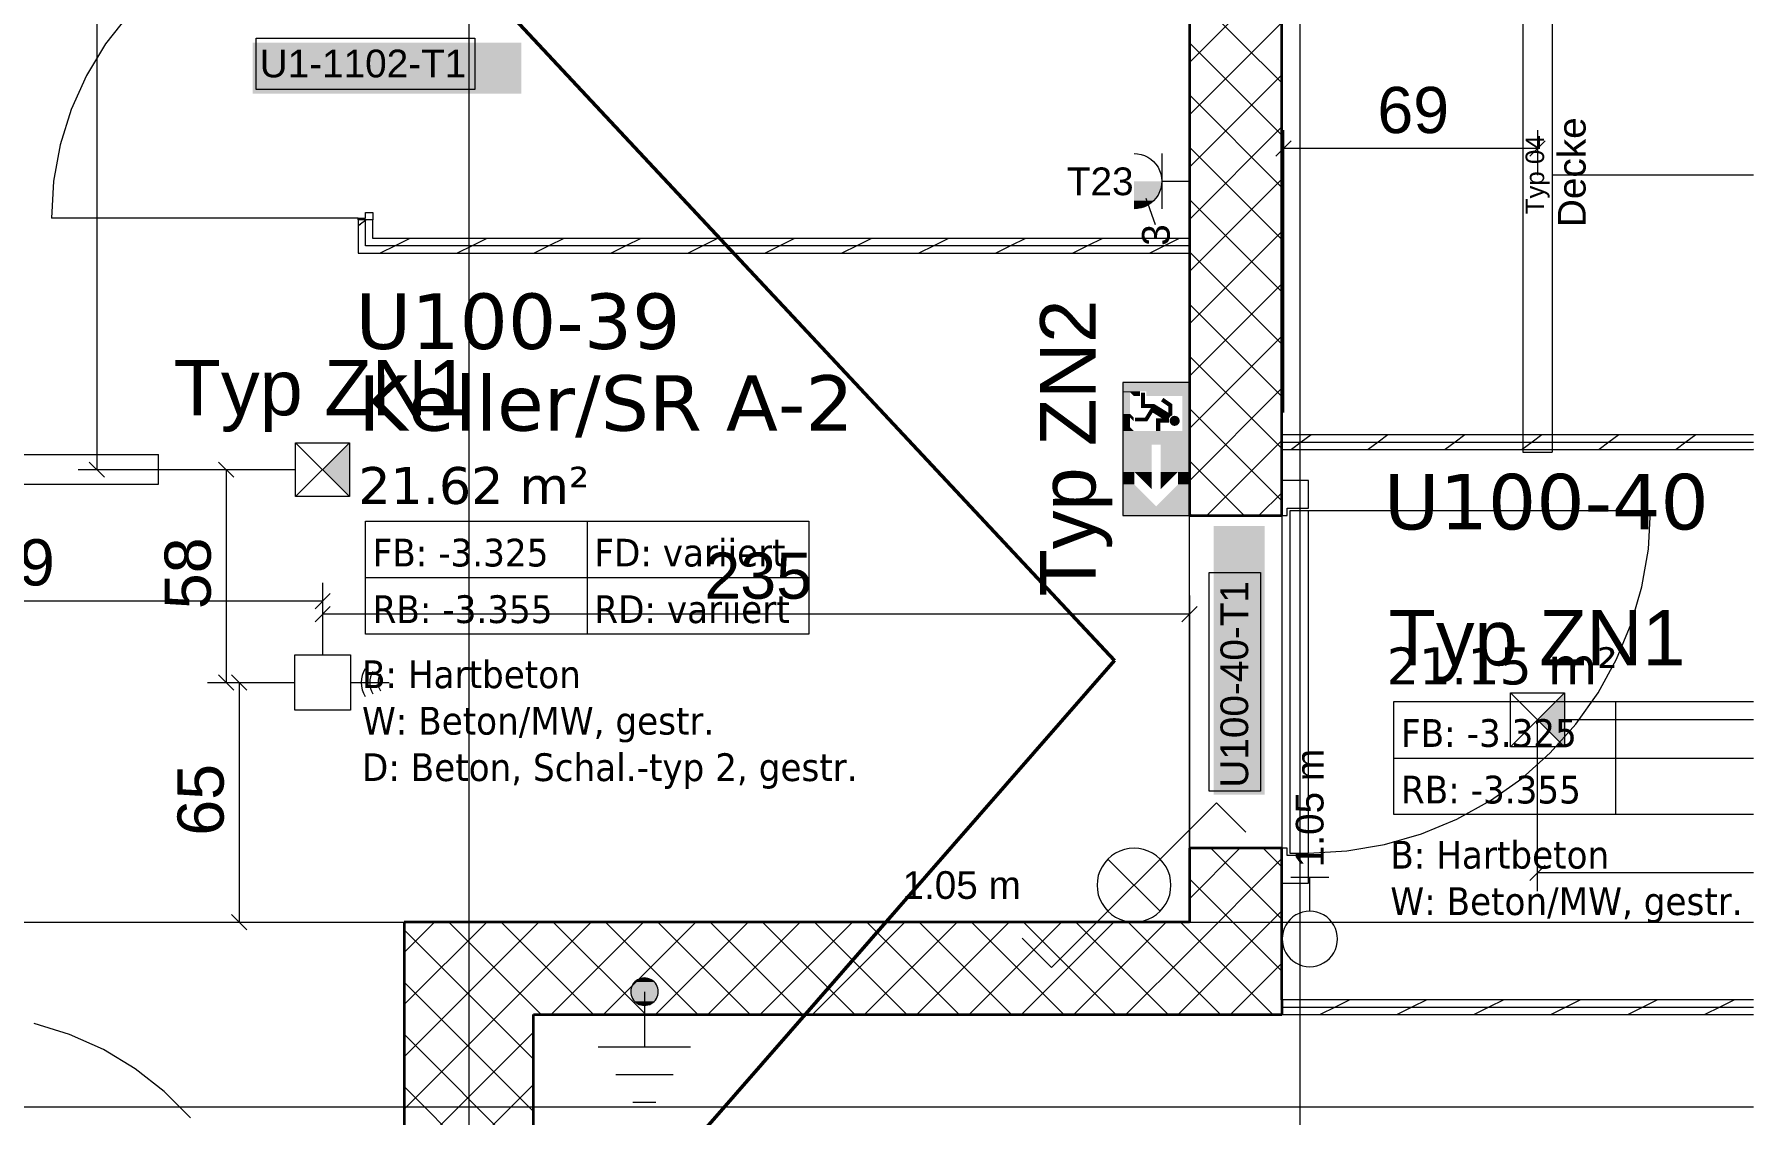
# Model space of a CAD drawing. Extents: x -1067 to 613, y -179 to 712.
# Drawn here: x 105.8 to 198.8, y 307.1 to 365.5 of the extents above; entities that cross this region are included whole.
import ezdxf
from ezdxf.lldxf.tags import DXFTag

# ---------------------------------------------------------------- set-up
doc = ezdxf.new("R2010")
doc.units = 0
doc.layers.get('0').update_dxf_attribs({"lineweight": 13})
for name, color, linetype, lineweight in [('A-AREA-____-IDEN', 7, 'Continuous', 5), ('A-DOOR-____-IDEN', 7, 'Continuous', 5), ('A-DOOR-____-OTLN', 7, 'Continuous', 9), ('A-DOOR-FRAM-MCUT', 7, 'Continuous', 9), ('A-DOOR-OPNG-OTLN', 7, 'Continuous', 9), ('A-FLOR-____-OVHD', 7, 'Strichpunkt - Fein', 9), ('A-WALL-____-MCUT', 7, 'Continuous', 35), ('A-WALL-____-PATT', 7, 'Continuous', 35), ('A-WALL-FNSH-MCUT', 7, 'Continuous', 35), ('S-GRID-____-OTLN', 7, 'Continuous', 5)]:
    doc.layers.add(name, color=color, linetype=linetype, lineweight=lineweight)
for name, color, linetype, lineweight, true_color in [('EL01_VVV_Mass', 7, 'Continuous', 13, 0xb2b200), ('EL01_WAN_Feuwehrfunktantenne', 7, 'Continuous', 13, 0x993300), ('EL01_WAN_Kraft', 1, 'Continuous', 13, 0xff0000), ('EL01_WAN_Leuchten', 7, 'Continuous', 13, 0x0080ff), ('EL01_WAN_Leuchtentyp', 7, 'Continuous', 13, 0x0099ff), ('EL01_WAN_Licht', 7, 'Continuous', 13, 0x0080ff), ('EL01_WAN_Notbeleuchtungen', 7, 'Continuous', 13, 0x009900), ('EL01_WAN_Notbeleuchtungentyp', 7, 'Continuous', 13, 0x009900), ('EL01_WAN_Potentialausgleich', 1, 'Continuous', 13, 0xff0000), ('X_Geometrie', 3, 'Continuous', 50, 0x00ff00)]:
    doc.layers.add(name, color=color, linetype=linetype, lineweight=lineweight, true_color=true_color)
doc.styles.get("Standard").update_dxf_attribs({"font": 'arial.ttf'})
tags = doc.linetypes.add('_Rasterlinie_', pattern=[0.375, 0.2, -0.05, 0.075, -0.05]).pattern_tags.tags
tags[10:11] = [DXFTag(74, 4), DXFTag(75, 0), DXFTag(340, '0'), DXFTag(46, 1.0), DXFTag(50, 0.0), DXFTag(44, 0.0), DXFTag(45, 0.0)]
tags[8:9] = [DXFTag(74, 4), DXFTag(75, 0), DXFTag(340, '0'), DXFTag(46, 1.0), DXFTag(50, 0.0), DXFTag(44, 0.0), DXFTag(45, 0.0)]
tags[6:7] = [DXFTag(74, 4), DXFTag(75, 0), DXFTag(340, '0'), DXFTag(46, 1.0), DXFTag(50, 0.0), DXFTag(44, 0.0), DXFTag(45, 0.0)]
tags[4:5] = [DXFTag(74, 4), DXFTag(75, 0), DXFTag(340, '0'), DXFTag(46, 1.0), DXFTag(50, 0.0), DXFTag(44, 0.0), DXFTag(45, 0.0)]
tags = doc.linetypes.add('Strich Punkt fein', pattern=[0.2, 0.1, -0.05, 0, -0.05]).pattern_tags.tags
tags[10:11] = [DXFTag(74, 4), DXFTag(75, 0), DXFTag(340, '0'), DXFTag(46, 1.0), DXFTag(50, 0.0), DXFTag(44, 0.0), DXFTag(45, 0.0)]
tags[8:9] = [DXFTag(74, 4), DXFTag(75, 0), DXFTag(340, '0'), DXFTag(46, 1.0), DXFTag(50, 0.0), DXFTag(44, 0.0), DXFTag(45, 0.0)]
tags[6:7] = [DXFTag(74, 4), DXFTag(75, 0), DXFTag(340, '0'), DXFTag(46, 1.0), DXFTag(50, 0.0), DXFTag(44, 0.0), DXFTag(45, 0.0)]
tags[4:5] = [DXFTag(74, 4), DXFTag(75, 0), DXFTag(340, '0'), DXFTag(46, 1.0), DXFTag(50, 0.0), DXFTag(44, 0.0), DXFTag(45, 0.0)]
tags = doc.linetypes.add('Strichpunkt - Fein', pattern=[0.2, 0.1, -0.05, 0, -0.05]).pattern_tags.tags
tags[10:11] = [DXFTag(74, 4), DXFTag(75, 0), DXFTag(340, '0'), DXFTag(46, 1.0), DXFTag(50, 0.0), DXFTag(44, 0.0), DXFTag(45, 0.0)]
tags[8:9] = [DXFTag(74, 4), DXFTag(75, 0), DXFTag(340, '0'), DXFTag(46, 1.0), DXFTag(50, 0.0), DXFTag(44, 0.0), DXFTag(45, 0.0)]
tags[6:7] = [DXFTag(74, 4), DXFTag(75, 0), DXFTag(340, '0'), DXFTag(46, 1.0), DXFTag(50, 0.0), DXFTag(44, 0.0), DXFTag(45, 0.0)]
tags[4:5] = [DXFTag(74, 4), DXFTag(75, 0), DXFTag(340, '0'), DXFTag(46, 1.0), DXFTag(50, 0.0), DXFTag(44, 0.0), DXFTag(45, 0.0)]

# ---------------------------------------------------------------- blocks, each defined once
blk = doc.blocks.new('Referenz-A0UNPC4Q6I', base_point=(-1062.181, -175.856))
at = {"layer": 'A-AREA-____-IDEN', "color": 0, "linetype": 'Continuous', "ltscale": 0.13}
for p, q in [((123.703, 339.184), (147.703, 339.184)), ((123.703, 333.061), (123.703, 339.184)), ((135.703, 339.184), (135.703, 333.061)), ((147.703, 339.184), (147.703, 333.061)), ((123.703, 336.122), (147.703, 336.122)), ((147.703, 333.061), (123.703, 333.061)), ((179.366, 329.419), (198.844, 329.419)), ((179.366, 323.296), (179.366, 329.419)), ((191.366, 329.419), (191.366, 323.296)), ((179.366, 326.357), (198.844, 326.357)), ((198.844, 323.296), (179.366, 323.296))]:
    blk.add_line(p, q, dxfattribs=at)
at = {"layer": 'A-DOOR-____-IDEN', "color": 0, "linetype": 'Continuous', "ltscale": 0.13}
for p, q in [((117.782, 365.312), (129.622, 365.312)), ((117.782, 362.532), (117.782, 365.312)), ((129.622, 365.312), (129.622, 362.532)), ((129.622, 362.532), (117.782, 362.532)), ((169.367, 324.555), (169.367, 336.395)), ((169.367, 336.395), (172.147, 336.395)), ((172.147, 336.395), (172.147, 324.555)), ((172.147, 324.555), (169.367, 324.555))]:
    blk.add_line(p, q, dxfattribs=at)
at = {"layer": 'A-DOOR-____-IDEN', "color": 7, "linetype": 'Continuous', "ltscale": 0.13, "true_color": 0xffffff}
for points in [[(117.607, 362.31), (132.146, 362.31), (117.607, 365.069)], [(132.146, 362.31), (117.607, 365.069), (132.146, 365.069)], [(169.61, 324.38), (172.369, 324.38), (169.61, 338.919)], [(172.369, 324.38), (169.61, 338.919), (172.369, 338.919)]]:
    blk.add_solid(points, dxfattribs=at)
at = {"layer": 'A-DOOR-____-OTLN', "color": 0, "linetype": 'Continuous', "ltscale": 0.13}
for p, q in [((173.743, 339.736), (173.743, 321.216)), ((174.743, 339.736), (173.743, 339.736)), ((174.743, 321.216), (174.743, 339.736)), ((173.743, 321.216), (174.743, 321.216))]:
    blk.add_line(p, q, dxfattribs=at)
at = {"layer": 'A-DOOR-____-OTLN', "color": 0, "linetype": 'Strich Punkt fein', "ltscale": 0.13}
for p, q in [((168.303, 321.476), (168.303, 339.476)), ((173.303, 339.476), (173.303, 321.476))]:
    blk.add_line(p, q, dxfattribs=at)
at = {"layer": 'A-DOOR-FRAM-MCUT', "color": 0, "linetype": 'Continuous', "ltscale": 0.13}
for p, q in [((123.303, 355.576), (123.703, 355.576)), ((123.303, 355.476), (123.303, 355.576)), ((123.703, 355.876), (124.103, 355.876)), ((123.703, 355.576), (123.703, 355.876)), ((124.103, 355.876), (124.103, 355.476)), ((124.103, 355.476), (123.303, 355.476)), ((174.743, 341.376), (173.303, 341.376)), ((173.303, 341.376), (173.303, 339.476)), ((174.743, 339.876), (174.743, 341.376)), ((173.603, 339.476), (173.603, 339.876)), ((173.603, 339.876), (174.743, 339.876)), ((173.303, 339.476), (173.603, 339.476)), ((173.603, 321.476), (173.303, 321.476)), ((173.303, 321.476), (173.303, 319.576)), ((173.603, 321.076), (173.603, 321.476)), ((174.743, 321.076), (173.603, 321.076)), ((174.743, 319.576), (174.743, 321.076)), ((173.303, 319.576), (174.743, 319.576))]:
    blk.add_line(p, q, dxfattribs=at)
at = {"layer": 'A-DOOR-OPNG-OTLN', "color": 0, "linetype": 'Continuous', "ltscale": 0.13}
for p, q in [((110.878, 366.584), (109.641, 365.006)), ((109.641, 365.006), (108.604, 363.29)), ((108.604, 363.29), (107.782, 361.462)), ((107.782, 361.462), (107.185, 359.548)), ((107.185, 359.548), (106.824, 357.577)), ((106.824, 357.577), (106.703, 355.576)), ((123.303, 355.576), (106.703, 355.576)), ((193.263, 339.736), (174.743, 339.736)), ((193.147, 337.662), (193.263, 339.736)), ((192.799, 335.615), (193.147, 337.662)), ((192.224, 333.619), (192.799, 335.615)), ((191.429, 331.7), (192.224, 333.619)), ((190.424, 329.883), (191.429, 331.7)), ((189.223, 328.189), (190.424, 329.883)), ((187.839, 326.64), (189.223, 328.189)), ((186.29, 325.256), (187.839, 326.64)), ((184.596, 324.054), (186.29, 325.256)), ((182.779, 323.05), (184.596, 324.054)), ((180.86, 322.255), (182.779, 323.05)), ((178.864, 321.68), (180.86, 322.255)), ((174.743, 321.216), (176.817, 321.332)), ((176.817, 321.332), (178.864, 321.68)), ((107.689, 311.397), (105.776, 311.993)), ((109.517, 310.574), (107.689, 311.397)), ((111.233, 309.537), (109.517, 310.574)), ((112.811, 308.301), (111.233, 309.537)), ((114.228, 306.884), (112.811, 308.301))]:
    blk.add_line(p, q, dxfattribs=at)
at = {"layer": 'A-FLOR-____-OVHD', "color": 0, "linetype": 'Strichpunkt - Fein', "ltscale": 0.13}
for p, q in [((-49.397, 307.476), (198.844, 307.476)), ((59.203, 307.476), (125.803, 307.476))]:
    blk.add_line(p, q, dxfattribs=at)
at = {"layer": 'A-WALL-____-MCUT', "color": 0, "linetype": 'Continuous', "ltscale": 0.35}
for p, q in [((168.303, 444.376), (168.303, 354.076)), ((173.303, 339.476), (173.303, 444.376)), ((168.303, 354.076), (168.303, 339.476)), ((168.303, 339.476), (173.303, 339.476)), ((173.303, 321.476), (168.303, 321.476)), ((168.303, 321.476), (168.303, 317.476)), ((173.303, 313.276), (173.303, 321.476)), ((125.803, 317.476), (125.803, 213.776)), ((168.303, 317.476), (125.803, 317.476)), ((173.303, 313.276), (173.303, 312.476)), ((132.803, 263.126), (132.803, 312.476)), ((132.803, 312.476), (173.303, 312.476))]:
    blk.add_line(p, q, dxfattribs=at)
at = {"layer": 'A-WALL-____-MCUT', "color": 0, "linetype": 'Continuous', "lineweight": 9, "ltscale": 0.13}
for p, q in [((123.703, 354.076), (123.703, 355.476)), ((168.303, 354.076), (123.703, 354.076)), ((173.303, 343.454), (198.844, 343.454)), ((173.303, 312.876), (198.844, 312.876))]:
    blk.add_line(p, q, dxfattribs=at)
at = {"layer": 'A-WALL-____-PATT', "color": 0, "linetype": 'Continuous', "lineweight": 9, "ltscale": 0.13}
for p, q in [((168.303, 363.995), (173.303, 368.995)), ((173.303, 362.899), (168.303, 367.899)), ((168.303, 361.166), (173.303, 366.166)), ((173.303, 360.07), (168.303, 365.07)), ((168.303, 358.338), (173.303, 363.338)), ((173.303, 357.242), (168.303, 362.242)), ((168.303, 355.509), (173.303, 360.509)), ((173.303, 354.413), (168.303, 359.413)), ((168.303, 352.681), (173.303, 357.681)), ((173.303, 351.585), (168.303, 356.585)), ((123.441, 355.224), (123.303, 355.155)), ((123.703, 355.446), (123.315, 355.155)), ((123.743, 355.476), (123.703, 355.446)), ((168.303, 349.853), (173.303, 354.853)), ((125.309, 354.076), (124.509, 353.676)), ((126.109, 354.476), (125.309, 354.076)), ((129.474, 354.076), (128.674, 353.676)), ((130.274, 354.476), (129.474, 354.076)), ((133.639, 354.076), (132.839, 353.676)), ((134.439, 354.476), (133.639, 354.076)), ((137.804, 354.076), (137.004, 353.676)), ((138.604, 354.476), (137.804, 354.076)), ((141.969, 354.076), (141.169, 353.676)), ((142.769, 354.476), (141.969, 354.076)), ((146.134, 354.076), (145.334, 353.676)), ((146.934, 354.476), (146.134, 354.076)), ((150.298, 354.076), (149.498, 353.676)), ((151.098, 354.476), (150.298, 354.076)), ((154.463, 354.076), (153.663, 353.676)), ((155.263, 354.476), (154.463, 354.076)), ((158.628, 354.076), (157.828, 353.676)), ((159.428, 354.476), (158.628, 354.076)), ((162.793, 354.076), (161.993, 353.676)), ((163.593, 354.476), (162.793, 354.076)), ((166.958, 354.076), (166.158, 353.676)), ((167.758, 354.476), (166.958, 354.076)), ((173.303, 348.757), (168.303, 353.757)), ((168.303, 347.024), (173.303, 352.024)), ((173.303, 345.928), (168.303, 350.928)), ((168.303, 344.196), (173.303, 349.196)), ((173.303, 343.1), (168.303, 348.1)), ((168.303, 341.367), (173.303, 346.367)), ((173.303, 340.271), (168.303, 345.271)), ((169.24, 339.476), (173.303, 343.539)), ((174.354, 343.454), (173.821, 343.054)), ((174.887, 343.854), (174.354, 343.454)), ((178.519, 343.454), (177.986, 343.054)), ((179.052, 343.854), (178.519, 343.454)), ((182.684, 343.454), (182.151, 343.054)), ((183.217, 343.854), (182.684, 343.454)), ((186.849, 343.454), (186.316, 343.054)), ((187.382, 343.854), (186.849, 343.454)), ((191.014, 343.454), (190.481, 343.054)), ((191.547, 343.854), (191.014, 343.454)), ((195.179, 343.454), (194.646, 343.054)), ((195.712, 343.854), (195.179, 343.454)), ((198.844, 343.079), (198.811, 343.054)), ((171.27, 339.476), (168.303, 342.443)), ((172.068, 339.476), (173.303, 340.71)), ((168.442, 339.476), (168.303, 339.614)), ((168.303, 318.74), (171.039, 321.476)), ((173.303, 317.644), (169.471, 321.476)), ((173.303, 320.472), (172.3, 321.476)), ((168.303, 315.911), (173.303, 320.911)), ((173.303, 314.816), (168.303, 319.816)), ((125.803, 315.838), (127.441, 317.476)), ((125.803, 313.009), (130.269, 317.476)), ((132.803, 312.889), (128.216, 317.476)), ((132.803, 315.718), (131.045, 317.476)), ((132.803, 317.181), (133.098, 317.476)), ((132.803, 314.353), (135.926, 317.476)), ((133.755, 312.476), (138.755, 317.476)), ((138.873, 312.476), (133.873, 317.476)), ((136.583, 312.476), (141.583, 317.476)), ((141.702, 312.476), (136.702, 317.476)), ((139.412, 312.476), (144.412, 317.476)), ((144.53, 312.476), (139.53, 317.476)), ((142.24, 312.476), (147.24, 317.476)), ((147.358, 312.476), (142.358, 317.476)), ((145.068, 312.476), (150.068, 317.476)), ((150.187, 312.476), (145.187, 317.476)), ((147.897, 312.476), (152.897, 317.476)), ((153.015, 312.476), (148.015, 317.476)), ((150.725, 312.476), (155.725, 317.476)), ((155.844, 312.476), (150.844, 317.476)), ((153.554, 312.476), (158.554, 317.476)), ((158.672, 312.476), (153.672, 317.476)), ((156.382, 312.476), (161.382, 317.476)), ((161.501, 312.476), (156.501, 317.476)), ((159.211, 312.476), (164.211, 317.476)), ((164.329, 312.476), (159.329, 317.476)), ((162.039, 312.476), (167.039, 317.476)), ((167.157, 312.476), (162.157, 317.476)), ((168.303, 314.159), (164.986, 317.476)), ((168.303, 316.987), (167.814, 317.476)), ((168.303, 313.083), (173.303, 318.083)), ((125.803, 310.181), (132.803, 317.181)), ((132.803, 310.061), (125.803, 317.061)), ((172.814, 312.476), (168.303, 316.987)), ((136.045, 312.476), (132.803, 315.718)), ((164.867, 312.476), (168.303, 315.911)), ((170.524, 312.476), (173.303, 315.255)), ((125.803, 307.353), (132.803, 314.353)), ((132.803, 307.232), (125.803, 314.232)), ((169.986, 312.476), (168.303, 314.159)), ((133.216, 312.476), (132.803, 312.889)), ((167.696, 312.476), (168.303, 313.083)), ((176.186, 312.876), (175.386, 312.476)), ((176.986, 313.276), (176.186, 312.876)), ((180.351, 312.876), (179.551, 312.476)), ((181.151, 313.276), (180.351, 312.876)), ((184.516, 312.876), (183.716, 312.476)), ((185.316, 313.276), (184.516, 312.876)), ((188.681, 312.876), (187.881, 312.476)), ((189.481, 313.276), (188.681, 312.876)), ((192.846, 312.876), (192.046, 312.476)), ((193.646, 313.276), (192.846, 312.876)), ((197.01, 312.876), (196.21, 312.476)), ((197.81, 313.276), (197.01, 312.876)), ((125.803, 304.524), (132.803, 311.524)), ((132.803, 304.404), (125.803, 311.404)), ((125.803, 301.696), (132.803, 308.696)), ((132.803, 301.575), (125.803, 308.575))]:
    blk.add_line(p, q, dxfattribs=at)
at = {"layer": 'A-WALL-FNSH-MCUT', "color": 0, "linetype": 'Continuous', "lineweight": 9, "ltscale": 0.13}
for p, q in [((123.303, 355.476), (123.303, 353.676)), ((124.103, 355.476), (123.303, 355.476)), ((124.103, 354.476), (124.103, 355.476)), ((123.303, 353.676), (168.303, 353.676)), ((168.303, 354.476), (124.103, 354.476)), ((198.844, 343.854), (173.303, 343.854)), ((173.303, 343.054), (198.844, 343.054)), ((198.844, 313.276), (173.303, 313.276)), ((173.303, 312.476), (198.844, 312.476))]:
    blk.add_line(p, q, dxfattribs=at)
at = {"layer": 'S-GRID-____-OTLN', "color": 0, "linetype": '_Rasterlinie_', "ltscale": 0.13}
for p, q in [((129.303, 560.559), (129.303, 159.768)), ((174.303, -171.085), (174.303, 546.376)), ((-101.097, 317.476), (198.844, 317.476))]:
    blk.add_line(p, q, dxfattribs=at)
at = {"layer": 'X_Geometrie', "color": 0, "linetype": 'Continuous', "ltscale": 0.5}
for p, q in [((63.048, 439.938), (164.243, 331.634)), ((164.243, 331.634), (62.63, 215.384))]:
    blk.add_line(p, q, dxfattribs=at)
at = {"layer": 'A-AREA-____-IDEN', "color": 0, "linetype": 'Continuous', "ltscale": 0.13, "attachment_point": 1}
for s, insert, char_height in [('{\\fVerdana;U100-39}', (123.167, 351.499), 3), ('{\\fVerdana;Keller/SR A-2}', (123.309, 347.076), 3), ('{\\fVerdana;21.62 m²}', (123.319, 342.106), 2), ('{\\fVerdana;U100-40}', (178.83, 341.734), 3), ('{\\W0.9;\\fVerdana;FB: -3.325}', (124.094, 338.224), 1.5), ('{\\W0.9;\\fVerdana;FD: variiert}', (136.094, 338.224), 1.5), ('{\\W0.9;\\fVerdana;RB: -3.355}', (124.094, 335.163), 1.5), ('{\\W0.9;\\fVerdana;RD: variiert}', (136.094, 335.163), 1.5), ('{\\fVerdana;21.15 m²}', (178.982, 332.341), 2), ('{\\W0.9;\\fVerdana;B: Hartbeton}', (123.517, 331.639), 1.5), ('{\\W0.9;\\fVerdana;W: Beton/MW, gestr.}', (123.517, 329.125), 1.5), ('{\\W0.9;\\fVerdana;FB: -3.325}', (179.757, 328.46), 1.5), ('{\\W0.9;\\fVerdana;D: Beton, Schal.-typ 2, gestr.}', (123.517, 326.612), 1.5), ('{\\W0.9;\\fVerdana;RB: -3.355}', (179.757, 325.398), 1.5), ('{\\W0.9;\\fVerdana;B: Hartbeton}', (179.18, 321.874), 1.5), ('{\\W0.9;\\fVerdana;W: Beton/MW, gestr.}', (179.18, 319.36), 1.5)]:
    blk.add_mtext(s, dxfattribs=dict(at, insert=insert, char_height=char_height))
at = {"layer": 'A-DOOR-____-IDEN', "color": 0, "linetype": 'Continuous', "ltscale": 0.13, "insert": (117.982, 364.694), "char_height": 1.5, "attachment_point": 1}
blk.add_mtext('{\\fArial;U1-1102-T1}', dxfattribs=at)
at = {"layer": 'A-DOOR-____-IDEN', "color": 0, "linetype": 'Continuous', "ltscale": 0.13, "insert": (169.985, 324.755), "char_height": 1.5, "attachment_point": 1, "rotation": 90}
blk.add_mtext('{\\fArial;U100-40-T1}', dxfattribs=at)
blk = doc.blocks.new('Maß-A0UNPCB46I', base_point=(113.53, 317.062))
at = {"color": 0, "lineweight": -2}
for p, q in [((115.863, 330.439), (119.887, 330.439)), ((117.277, 330.026), (116.45, 330.853)), ((116.863, 330.439), (116.863, 317.476)), ((115.863, 317.476), (125.805, 317.476)), ((117.277, 317.062), (116.45, 317.889))]:
    blk.add_line(p, q, dxfattribs=at)
at = {"color": 0, "lineweight": -2, "insert": (113.53, 322.152), "char_height": 2.5, "attachment_point": 1, "rotation": 90}
blk.add_mtext('{\\fArial;65}', dxfattribs=at)
blk = doc.blocks.new('Maß-A0UNPCCM6I', base_point=(120.974, 321.476))
at = {"color": 0, "lineweight": -2}
for p, q in [((121.387, 335.145), (121.387, 331.939)), ((168.303, 335.145), (168.303, 321.476)), ((120.974, 333.731), (121.801, 334.558)), ((168.303, 334.145), (121.387, 334.145)), ((167.889, 333.731), (168.717, 334.558))]:
    blk.add_line(p, q, dxfattribs=at)
at = {"color": 0, "lineweight": -2, "insert": (142.051, 337.478), "char_height": 2.5, "attachment_point": 1}
blk.add_mtext('{\\fArial;235}', dxfattribs=at)
blk = doc.blocks.new('Schalter_ Schema 3_ UP_ KL-A0UNPCEO6I', base_point=(159.253, 315.019))
at = {"color": 0, "lineweight": -2}
for p, q in [((166.719, 320.89), (169.762, 323.933)), ((169.762, 323.933), (171.357, 322.338)), ((164.087, 321.062), (163.891, 320.89)), ((164.305, 321.208), (164.087, 321.062)), ((164.54, 321.324), (164.305, 321.208)), ((164.787, 321.408), (164.54, 321.324)), ((165.044, 321.459), (164.787, 321.408)), ((165.305, 321.476), (165.044, 321.459)), ((165.566, 321.459), (165.305, 321.476)), ((165.823, 321.408), (165.566, 321.459)), ((166.07, 321.324), (165.823, 321.408)), ((166.305, 321.208), (166.07, 321.324)), ((166.523, 321.062), (166.305, 321.208)), ((166.719, 320.89), (166.523, 321.062)), ((163.457, 320.241), (163.373, 319.993)), ((163.573, 320.476), (163.457, 320.241)), ((163.718, 320.693), (163.573, 320.476)), ((163.891, 320.89), (163.718, 320.693)), ((163.891, 318.062), (166.719, 320.89)), ((163.891, 320.89), (166.719, 318.062)), ((166.892, 320.693), (166.719, 320.89)), ((167.037, 320.476), (166.892, 320.693)), ((167.153, 320.241), (167.037, 320.476)), ((167.237, 319.993), (167.153, 320.241)), ((163.322, 319.737), (163.305, 319.476)), ((163.305, 319.476), (163.322, 319.215)), ((163.373, 319.993), (163.322, 319.737)), ((163.322, 319.215), (163.373, 318.958)), ((167.288, 319.737), (167.237, 319.993)), ((167.237, 318.958), (167.288, 319.215)), ((167.305, 319.476), (167.288, 319.737)), ((167.288, 319.215), (167.305, 319.476)), ((163.373, 318.958), (163.457, 318.71)), ((163.457, 318.71), (163.573, 318.476)), ((163.573, 318.476), (163.718, 318.258)), ((166.892, 318.258), (167.037, 318.476)), ((167.037, 318.476), (167.153, 318.71)), ((167.153, 318.71), (167.237, 318.958)), ((163.891, 318.062), (160.848, 315.019)), ((163.718, 318.258), (163.891, 318.062)), ((163.891, 318.062), (164.087, 317.889)), ((164.087, 317.889), (164.305, 317.744)), ((164.305, 317.744), (164.54, 317.628)), ((164.54, 317.628), (164.787, 317.544)), ((164.787, 317.544), (165.044, 317.493)), ((165.044, 317.493), (165.305, 317.476)), ((165.305, 317.476), (165.566, 317.493)), ((165.566, 317.493), (165.823, 317.544)), ((165.823, 317.544), (166.07, 317.628)), ((166.07, 317.628), (166.305, 317.744)), ((166.305, 317.744), (166.523, 317.889)), ((166.523, 317.889), (166.719, 318.062)), ((166.719, 318.062), (166.892, 318.258)), ((160.848, 315.019), (159.253, 316.614))]:
    blk.add_line(p, q, dxfattribs=at)
blk = doc.blocks.new('Absolute Höhe-A0UNPCEQ6I', base_point=(152.772, 318.733))
at = {"color": 0, "lineweight": -2, "insert": (152.772, 320.233), "char_height": 1.5, "attachment_point": 1}
blk.add_mtext('{\\fArial;1.05 m}', dxfattribs=at)
blk = doc.blocks.new('Maß-A0UNPCF66I', base_point=(105.83, 341.55))
at = {"color": 0, "lineweight": -2}
for p, q in [((108.163, 411.339), (113.773, 411.339)), ((109.577, 410.925), (108.75, 411.752)), ((109.163, 411.339), (109.163, 341.964)), ((108.163, 341.964), (119.926, 341.964)), ((109.577, 341.55), (108.75, 342.377))]:
    blk.add_line(p, q, dxfattribs=at)
at = {"color": 0, "lineweight": -2, "insert": (105.83, 373.892), "char_height": 2.5, "attachment_point": 1, "rotation": 90}
blk.add_mtext('{\\fArial;347}', dxfattribs=at)
blk = doc.blocks.new('Funkempfänger-A0UNPCF86I', base_point=(119.887, 328.939))
at = {"color": 0, "lineweight": -2}
for p, q in [((119.887, 331.939), (122.887, 331.939)), ((119.887, 328.939), (119.887, 331.939)), ((122.887, 331.939), (122.887, 328.939)), ((122.887, 330.439), (124.987, 330.439)), ((123.491, 330.636), (123.477, 330.439)), ((123.477, 330.439), (123.491, 330.243)), ((123.531, 330.829), (123.491, 330.636)), ((123.597, 331.015), (123.531, 330.829)), ((123.688, 331.189), (123.597, 331.015)), ((123.945, 330.596), (123.934, 330.439)), ((123.934, 330.439), (123.945, 330.283)), ((123.976, 330.75), (123.945, 330.596)), ((124.027, 330.899), (123.976, 330.75)), ((124.098, 331.039), (124.027, 330.899)), ((124.395, 330.557), (124.387, 330.439)), ((124.387, 330.439), (124.395, 330.322)), ((124.419, 330.672), (124.395, 330.557)), ((124.458, 330.782), (124.419, 330.672)), ((124.512, 330.887), (124.458, 330.782)), ((123.491, 330.243), (123.531, 330.05)), ((123.531, 330.05), (123.597, 329.864)), ((123.597, 329.864), (123.688, 329.689)), ((123.945, 330.283), (123.976, 330.128)), ((123.976, 330.128), (124.027, 329.98)), ((124.027, 329.98), (124.098, 329.839)), ((124.395, 330.322), (124.419, 330.207)), ((124.419, 330.207), (124.458, 330.097)), ((124.458, 330.097), (124.512, 329.992)), ((122.887, 328.939), (119.887, 328.939))]:
    blk.add_line(p, q, dxfattribs=at)
blk = doc.blocks.new('LED-Langfeldleuchte 37W-A0UNPCJ46I', base_point=(186.347, 342.901))
at = {"color": 0, "lineweight": -2}
for p, q in [((186.347, 372.901), (186.347, 342.901)), ((186.347, 372.901), (187.947, 372.901)), ((187.947, 372.901), (187.947, 342.901)), ((186.347, 342.901), (187.947, 342.901))]:
    blk.add_line(p, q, dxfattribs=at)
blk = doc.blocks.new('Bemerkung 1-A0UNPCJ66I', base_point=(186.502, 355.784))
at = {"color": 0, "lineweight": -2, "insert": (186.502, 355.784), "char_height": 1, "attachment_point": 1, "rotation": 90}
blk.add_mtext('{\\fArial;Typ 04}', dxfattribs=at)
blk = doc.blocks.new('Absolute Höhe-A0UNPCJ86I', base_point=(188.25, 355.092))
at = {"color": 0, "lineweight": -2, "insert": (188.25, 355.092), "char_height": 1.5, "attachment_point": 1, "rotation": 90}
blk.add_mtext('{\\fArial;Decke}', dxfattribs=at)
blk = doc.blocks.new('Maß-A0UNPCJG6I', base_point=(172.985, 345.056))
at = {"color": 0, "lineweight": -2}
for p, q in [((173.399, 360.345), (173.399, 345.056)), ((187.147, 360.345), (187.147, 357.901)), ((172.985, 358.931), (173.812, 359.758)), ((187.147, 359.345), (173.399, 359.345)), ((186.733, 358.931), (187.56, 359.758))]:
    blk.add_line(p, q, dxfattribs=at)
at = {"color": 0, "lineweight": -2, "insert": (178.477, 362.678), "char_height": 2.5, "attachment_point": 1}
blk.add_mtext('{\\fArial;69}', dxfattribs=at)
blk = doc.blocks.new('LED-Langfeldleuchte 37W-A0UNPCJI6I', base_point=(82.505, 341.176))
at = {"color": 0, "lineweight": -2}
for p, q in [((82.505, 342.776), (112.505, 342.776)), ((82.505, 341.176), (82.505, 342.776)), ((112.505, 341.176), (112.505, 342.776)), ((82.505, 341.176), (112.505, 341.176))]:
    blk.add_line(p, q, dxfattribs=at)
blk = doc.blocks.new('Maß-A0UNPCOK6I', base_point=(112.83, 330.026))
at = {"color": 0, "lineweight": -2}
for p, q in [((115.163, 341.964), (119.926, 341.964)), ((116.577, 341.55), (115.75, 342.377)), ((116.163, 341.964), (116.163, 330.439)), ((115.163, 330.439), (119.887, 330.439)), ((116.577, 330.026), (115.75, 330.853))]:
    blk.add_line(p, q, dxfattribs=at)
at = {"color": 0, "lineweight": -2, "insert": (112.83, 334.411), "char_height": 2.5, "attachment_point": 1, "rotation": 90}
blk.add_mtext('{\\fArial;58}', dxfattribs=at)
blk = doc.blocks.new('Erdungs-Anschluss-A0UNPCRS6I', base_point=(136.305, 307.71))
at = {"color": 0, "linetype": 'ByBlock', "lineweight": -2, "ltscale": 0.13}
for p, q in [((138.067, 313.807), (138.061, 313.71)), ((138.061, 313.71), (138.067, 313.613)), ((138.086, 313.902), (138.067, 313.807)), ((138.067, 313.613), (138.086, 313.517)), ((138.117, 313.995), (138.086, 313.902)), ((138.16, 314.082), (138.117, 313.995)), ((138.214, 314.163), (138.16, 314.082)), ((138.279, 314.236), (138.214, 314.163)), ((138.352, 314.3), (138.279, 314.236)), ((138.433, 314.354), (138.352, 314.3)), ((138.52, 314.397), (138.433, 314.354)), ((138.612, 314.429), (138.52, 314.397)), ((138.708, 314.448), (138.612, 314.429)), ((138.805, 314.454), (138.708, 314.448)), ((138.902, 314.448), (138.805, 314.454)), ((138.805, 313.71), (138.805, 310.71)), ((138.998, 314.429), (138.902, 314.448)), ((139.09, 314.397), (138.998, 314.429)), ((139.177, 314.354), (139.09, 314.397)), ((139.258, 314.3), (139.177, 314.354)), ((139.331, 314.236), (139.258, 314.3)), ((139.396, 314.163), (139.331, 314.236)), ((139.45, 314.082), (139.396, 314.163)), ((139.493, 313.995), (139.45, 314.082)), ((139.524, 313.902), (139.493, 313.995)), ((139.543, 313.807), (139.524, 313.902)), ((139.524, 313.517), (139.543, 313.613)), ((139.549, 313.71), (139.543, 313.807)), ((139.543, 313.613), (139.549, 313.71)), ((138.086, 313.517), (138.117, 313.425)), ((138.117, 313.425), (138.16, 313.337)), ((138.16, 313.337), (138.214, 313.256)), ((138.214, 313.256), (138.279, 313.183)), ((138.279, 313.183), (138.352, 313.119)), ((138.352, 313.119), (138.433, 313.065)), ((138.433, 313.065), (138.52, 313.022)), ((138.52, 313.022), (138.612, 312.991)), ((138.612, 312.991), (138.708, 312.972)), ((138.708, 312.972), (138.805, 312.965)), ((138.805, 312.965), (138.902, 312.972)), ((138.902, 312.972), (138.998, 312.991)), ((138.998, 312.991), (139.09, 313.022)), ((139.09, 313.022), (139.177, 313.065)), ((139.177, 313.065), (139.258, 313.119)), ((139.258, 313.119), (139.331, 313.183)), ((139.331, 313.183), (139.396, 313.256)), ((139.396, 313.256), (139.45, 313.337)), ((139.45, 313.337), (139.493, 313.425)), ((139.493, 313.425), (139.524, 313.517)), ((141.305, 310.71), (136.305, 310.71)), ((140.354, 309.21), (137.263, 309.21)), ((139.43, 307.71), (138.18, 307.71))]:
    blk.add_line(p, q, dxfattribs=at)
for points in [[(139.549, 313.71), (138.061, 313.71), (139.524, 313.902)], [(138.061, 313.71), (139.524, 313.902), (138.086, 313.902)], [(138.086, 313.517), (139.549, 313.71), (138.061, 313.71)], [(139.524, 313.902), (138.086, 313.902), (139.45, 314.082)], [(138.086, 313.902), (139.45, 314.082), (138.16, 314.082)], [(139.524, 313.517), (138.086, 313.517), (139.549, 313.71)], [(139.45, 314.082), (138.16, 314.082), (139.331, 314.236)], [(138.16, 314.082), (139.331, 314.236), (138.279, 314.236)], [(139.331, 314.236), (138.279, 314.236), (139.177, 314.354)], [(138.279, 314.236), (139.177, 314.354), (138.433, 314.354)], [(139.177, 314.354), (138.433, 314.354), (138.998, 314.429)], [(138.433, 314.354), (138.998, 314.429), (138.612, 314.429)], [(138.998, 314.429), (138.612, 314.429), (138.805, 314.454)], [(138.16, 313.337), (139.524, 313.517), (138.086, 313.517)], [(139.45, 313.337), (138.16, 313.337), (139.524, 313.517)], [(138.279, 313.183), (139.45, 313.337), (138.16, 313.337)], [(139.331, 313.183), (138.279, 313.183), (139.45, 313.337)], [(138.433, 313.065), (139.331, 313.183), (138.279, 313.183)], [(139.177, 313.065), (138.433, 313.065), (139.331, 313.183)], [(138.612, 312.991), (139.177, 313.065), (138.433, 313.065)], [(138.998, 312.991), (138.612, 312.991), (139.177, 313.065)], [(138.805, 312.965), (138.998, 312.991), (138.612, 312.991)]]:
    blk.add_solid(points, dxfattribs=at)
blk = doc.blocks.new('Maß-A0UNPCSK6I', base_point=(97.091, 331.939))
at = {"color": 0, "lineweight": -2}
for p, q in [((97.505, 333.845), (97.505, 341.176)), ((97.091, 334.431), (97.919, 335.258)), ((120.974, 334.431), (121.801, 335.258)), ((121.387, 335.845), (121.387, 331.939)), ((121.387, 334.845), (97.505, 334.845))]:
    blk.add_line(p, q, dxfattribs=at)
at = {"color": 0, "lineweight": -2, "insert": (101.063, 338.196), "char_height": 2.5, "attachment_point": 1}
blk.add_mtext('{\\fArial;119}', dxfattribs=at)
blk = doc.blocks.new('Maß-A0UNPCVA6I', base_point=(186.734, 319.145))
at = {"color": 0, "lineweight": -2}
for p, q in [((187.147, 319.145), (187.147, 328.424)), ((186.734, 319.731), (187.561, 320.558)), ((198.844, 320.145), (187.147, 320.145))]:
    blk.add_line(p, q, dxfattribs=at)
blk = doc.blocks.new('Taster_ UP-A0UNPCVC6I', base_point=(173.321, 315.064))
at = {"color": 0, "lineweight": -2}
for p, q in [((173.786, 319.917), (175.856, 319.917)), ((174.821, 318.064), (174.821, 319.917)), ((173.631, 317.477), (173.522, 317.314)), ((173.76, 317.625), (173.631, 317.477)), ((173.908, 317.754), (173.76, 317.625)), ((174.071, 317.863), (173.908, 317.754)), ((174.247, 317.95), (174.071, 317.863)), ((174.432, 318.013), (174.247, 317.95)), ((174.625, 318.051), (174.432, 318.013)), ((174.821, 318.064), (174.625, 318.051)), ((175.016, 318.051), (174.821, 318.064)), ((175.209, 318.013), (175.016, 318.051)), ((175.395, 317.95), (175.209, 318.013)), ((175.571, 317.863), (175.395, 317.95)), ((175.734, 317.754), (175.571, 317.863)), ((175.881, 317.625), (175.734, 317.754)), ((176.011, 317.477), (175.881, 317.625)), ((176.12, 317.314), (176.011, 317.477)), ((173.334, 316.76), (173.321, 316.564)), ((173.321, 316.564), (173.334, 316.369)), ((173.372, 316.953), (173.334, 316.76)), ((173.435, 317.138), (173.372, 316.953)), ((173.522, 317.314), (173.435, 317.138)), ((176.207, 317.138), (176.12, 317.314)), ((176.27, 316.953), (176.207, 317.138)), ((176.308, 316.76), (176.27, 316.953)), ((176.321, 316.564), (176.308, 316.76)), ((176.308, 316.369), (176.321, 316.564)), ((173.334, 316.369), (173.372, 316.176)), ((173.372, 316.176), (173.435, 315.99)), ((173.435, 315.99), (173.522, 315.814)), ((173.522, 315.814), (173.631, 315.651)), ((173.631, 315.651), (173.76, 315.504)), ((173.76, 315.504), (173.908, 315.374)), ((175.734, 315.374), (175.881, 315.504)), ((175.881, 315.504), (176.011, 315.651)), ((176.011, 315.651), (176.12, 315.814)), ((176.12, 315.814), (176.207, 315.99)), ((176.207, 315.99), (176.27, 316.176)), ((176.27, 316.176), (176.308, 316.369)), ((173.908, 315.374), (174.071, 315.265)), ((174.071, 315.265), (174.247, 315.178)), ((174.247, 315.178), (174.432, 315.115)), ((174.432, 315.115), (174.625, 315.077)), ((174.625, 315.077), (174.821, 315.064)), ((174.821, 315.064), (175.016, 315.077)), ((175.016, 315.077), (175.209, 315.115)), ((175.209, 315.115), (175.395, 315.178)), ((175.395, 315.178), (175.571, 315.265)), ((175.571, 315.265), (175.734, 315.374))]:
    blk.add_line(p, q, dxfattribs=at)
blk = doc.blocks.new('Absolute Höhe-A0UNPCVE6I', base_point=(174.063, 320.445))
at = {"color": 0, "lineweight": -2, "insert": (174.063, 320.445), "char_height": 1.5, "attachment_point": 1, "rotation": 90}
blk.add_mtext('{\\fArial;1.05 m}', dxfattribs=at)
blk = doc.blocks.new('Steckdose T23_ AP_ 3-fach-A0UNPCWO6I', base_point=(161.673, 354.076))
at = {"color": 0, "lineweight": -2}
for p, q in [((165.305, 359.076), (165.501, 359.063)), ((165.501, 359.063), (165.693, 359.025)), ((165.693, 359.025), (165.879, 358.962)), ((165.879, 358.962), (166.055, 358.875)), ((166.055, 358.875), (166.218, 358.766)), ((166.218, 358.766), (166.366, 358.636)), ((166.366, 358.636), (166.495, 358.489)), ((166.495, 358.489), (166.604, 358.326)), ((166.604, 358.326), (166.691, 358.15)), ((166.805, 359.076), (166.805, 356.076)), ((166.691, 358.15), (166.754, 357.964)), ((166.754, 357.964), (166.792, 357.771)), ((166.792, 357.38), (166.754, 357.187)), ((166.792, 357.771), (166.805, 357.576)), ((166.805, 357.576), (166.792, 357.38)), ((166.805, 357.576), (168.305, 357.576)), ((165.951, 356.65), (166.459, 355.233)), ((166.366, 356.515), (166.218, 356.386)), ((166.495, 356.663), (166.366, 356.515)), ((166.604, 356.826), (166.495, 356.663)), ((166.691, 357.002), (166.604, 356.826)), ((166.754, 357.187), (166.691, 357.002)), ((165.501, 356.089), (165.305, 356.076)), ((165.693, 356.127), (165.501, 356.089)), ((165.879, 356.19), (165.693, 356.127)), ((166.055, 356.277), (165.879, 356.19)), ((166.218, 356.386), (166.055, 356.277))]:
    blk.add_line(p, q, dxfattribs=at)
for points in [[(166.754, 357.187), (165.305, 357.187), (166.805, 357.576)], [(165.305, 357.187), (166.805, 357.576), (165.305, 357.576)], [(166.604, 356.826), (165.305, 356.826), (166.754, 357.187)], [(165.305, 356.826), (166.754, 357.187), (165.305, 357.187)], [(166.366, 356.515), (165.305, 356.515), (166.604, 356.826)], [(165.305, 356.515), (166.604, 356.826), (165.305, 356.826)], [(166.055, 356.277), (165.305, 356.277), (166.366, 356.515)], [(165.305, 356.277), (166.366, 356.515), (165.305, 356.515)], [(165.693, 356.127), (165.305, 356.127), (166.055, 356.277)], [(165.305, 356.127), (166.055, 356.277), (165.305, 356.277)], [(165.305, 356.076), (165.693, 356.127), (165.305, 356.127)]]:
    blk.add_solid(points, dxfattribs=at)
at = {"color": 0, "lineweight": -2, "insert": (161.673, 358.317), "char_height": 1.5, "attachment_point": 1}
blk.add_mtext('{\\fArial;T23}', dxfattribs=at)
at = {"color": 0, "lineweight": -2, "insert": (165.736, 354.076), "char_height": 1.5, "attachment_point": 1, "rotation": 90}
blk.add_mtext('{\\fArial;3}', dxfattribs=at)
blk = doc.blocks.new('Notleuchte eckig-A0UNPCY66I', base_point=(185.688, 326.964))
at = {"color": 0, "lineweight": -2}
for p, q in [((185.688, 329.884), (188.607, 326.964)), ((185.688, 326.964), (188.607, 329.884)), ((185.688, 326.964), (185.688, 329.884)), ((185.688, 329.884), (188.607, 329.884)), ((188.607, 329.884), (188.607, 326.964)), ((188.607, 326.964), (185.688, 326.964))]:
    blk.add_line(p, q, dxfattribs=at)
for points in [[(188.607, 328.424), (187.147, 328.424), (188.607, 329.884)], [(188.607, 326.964), (188.607, 328.424), (187.147, 328.424)]]:
    blk.add_solid(points, dxfattribs=at)
blk = doc.blocks.new('Bemerkung 1-A0UNPCY86I', base_point=(179.084, 331.366))
at = {"color": 0, "lineweight": -2, "insert": (179.084, 334.366), "char_height": 3, "attachment_point": 1}
blk.add_mtext('{\\fArial;Typ ZN1}', dxfattribs=at)
blk = doc.blocks.new('Maß-A0UNPCZE6I', base_point=(188.607, 283.629))
at = {"color": 0, "lineweight": -2}
for p, q in [((198.844, 328.424), (188.607, 328.424)), ((198.844, 283.629), (198.605, 283.629))]:
    blk.add_line(p, q, dxfattribs=at)
blk = doc.blocks.new('Maß-A0UNPD1A6I', base_point=(187.947, 328.424))
at = {"color": 0, "lineweight": -2}
for p, q in [((198.844, 357.901), (187.947, 357.901)), ((198.844, 328.424), (188.607, 328.424))]:
    blk.add_line(p, q, dxfattribs=at)
blk = doc.blocks.new('Notleuchte eckig-A0UNPD2Q6I', base_point=(119.926, 340.504))
at = {"color": 0, "lineweight": -2}
for p, q in [((119.926, 343.423), (122.845, 340.504)), ((119.926, 340.504), (122.845, 343.423)), ((119.926, 340.504), (119.926, 343.423)), ((119.926, 343.423), (122.845, 343.423)), ((122.845, 343.423), (122.845, 340.504)), ((122.845, 340.504), (119.926, 340.504))]:
    blk.add_line(p, q, dxfattribs=at)
for points in [[(122.845, 341.964), (121.386, 341.964), (122.845, 343.423)], [(122.845, 340.504), (122.845, 341.964), (121.386, 341.964)]]:
    blk.add_solid(points, dxfattribs=at)
blk = doc.blocks.new('Bemerkung 1-A0UNPD2S6I', base_point=(113.322, 344.905))
at = {"color": 0, "lineweight": -2, "insert": (113.322, 347.905), "char_height": 3, "attachment_point": 1}
blk.add_mtext('{\\fArial;Typ ZN1}', dxfattribs=at)
blk = doc.blocks.new('Maß-A0UNPD306I', base_point=(187.947, 357.901))
at = {"color": 0, "lineweight": -2}
blk.add_line((198.844, 357.901), (187.947, 357.901), dxfattribs=at)
blk = doc.blocks.new('RZL-Decke_ Rechts-A0UNPD3Y6I', base_point=(164.705, 339.476))
at = {"color": 0, "lineweight": -2}
for p, q in [((168.305, 346.676), (164.705, 346.676)), ((164.705, 346.676), (164.705, 339.476)), ((168.305, 339.476), (168.305, 346.676)), ((164.705, 339.476), (168.305, 339.476))]:
    blk.add_line(p, q, dxfattribs=at)
for points in [[(164.705, 346.193), (168.305, 346.193), (164.705, 346.676)], [(168.305, 346.193), (164.705, 346.676), (168.305, 346.676)], [(164.705, 346.156), (165.628, 346.156), (164.705, 346.193)], [(165.628, 346.156), (164.705, 346.193), (165.628, 346.193)], [(165.967, 345.953), (168.305, 345.953), (165.967, 346.193)], [(168.305, 345.953), (165.967, 346.193), (168.305, 346.193)], [(164.705, 344.979), (165.091, 344.979), (164.705, 346.156)], [(165.091, 344.979), (164.705, 346.156), (165.091, 346.156)], [(165.294, 345.953), (165.628, 345.953), (165.091, 346.156)], [(165.628, 345.953), (165.091, 346.156), (165.628, 346.156)], [(165.692, 345.51), (165.904, 345.51), (165.692, 346.129)], [(165.904, 345.51), (165.692, 346.129), (165.904, 346.129)], [(165.692, 345.307), (166.738, 345.307), (165.692, 345.51)], [(166.738, 345.307), (165.692, 345.51), (166.408, 345.51)], [(166.067, 345.052), (167.153, 345.052), (166.224, 345.307)], [(167.153, 345.052), (166.224, 345.307), (166.738, 345.307)], [(166.765, 345.661), (167.163, 345.661), (166.893, 345.847)], [(166.974, 345.516), (167.372, 345.516), (166.765, 345.661)], [(167.372, 345.516), (166.765, 345.661), (167.163, 345.661)], [(167.159, 345.388), (167.372, 345.388), (166.974, 345.516)], [(167.372, 345.388), (166.974, 345.516), (167.372, 345.516)], [(167.159, 345.048), (167.372, 345.048), (167.159, 345.388)], [(167.372, 345.048), (167.159, 345.388), (167.372, 345.388)], [(167.926, 344.061), (168.305, 344.061), (167.926, 345.953)], [(168.305, 344.061), (167.926, 345.953), (168.305, 345.953)], [(164.705, 344.781), (165.29, 344.781), (164.705, 344.979)], [(165.29, 344.781), (164.705, 344.979), (165.091, 344.979)], [(164.705, 344.264), (165.091, 344.264), (164.705, 344.781)], [(165.091, 344.264), (164.705, 344.781), (165.091, 344.781)], [(165.095, 344.777), (165.29, 344.781), (165.091, 344.781)], [(165.294, 344.777), (165.095, 344.777), (165.29, 344.781)], [(165.294, 344.579), (165.294, 344.777), (165.095, 344.777)], [(165.354, 344.579), (166.026, 344.579), (165.354, 344.777)], [(166.026, 344.579), (165.354, 344.777), (166.147, 344.777)], [(165.899, 344.777), (166.147, 344.777), (166.067, 345.052)], [(166.147, 344.777), (166.067, 345.052), (166.316, 345.052)], [(166.323, 345.048), (167.159, 345.048), (166.316, 345.052)], [(167.159, 345.048), (166.316, 345.052), (167.153, 345.052)], [(166.562, 344.899), (167.372, 344.899), (166.323, 345.048)], [(167.372, 344.899), (166.323, 345.048), (167.372, 345.048)], [(166.493, 344.712), (167.193, 344.712), (166.493, 344.742)], [(167.193, 344.712), (166.493, 344.742), (167.205, 344.742)], [(166.493, 344.514), (167.192, 344.514), (166.493, 344.712)], [(167.192, 344.514), (166.493, 344.712), (167.193, 344.712)], [(166.493, 344.061), (166.723, 344.061), (166.493, 344.514)], [(166.723, 344.061), (166.493, 344.514), (166.723, 344.514)], [(166.625, 344.86), (167.299, 344.86), (166.562, 344.899)], [(167.299, 344.86), (166.562, 344.899), (167.372, 344.899)], [(166.693, 344.817), (167.25, 344.817), (166.625, 344.86)], [(167.25, 344.817), (166.625, 344.86), (167.299, 344.86)], [(166.789, 344.757), (167.211, 344.757), (166.693, 344.817)], [(167.211, 344.757), (166.693, 344.817), (167.25, 344.817)], [(166.814, 344.742), (167.205, 344.742), (166.789, 344.757)], [(167.205, 344.742), (166.789, 344.757), (167.211, 344.757)], [(167.777, 344.605), (167.23, 344.605), (167.768, 344.675)], [(167.23, 344.605), (167.768, 344.675), (167.24, 344.675)], [(167.24, 344.534), (167.777, 344.605), (167.23, 344.605)], [(167.768, 344.675), (167.24, 344.675), (167.741, 344.741)], [(167.24, 344.675), (167.741, 344.741), (167.267, 344.741)], [(167.768, 344.534), (167.24, 344.534), (167.777, 344.605)], [(167.267, 344.468), (167.768, 344.534), (167.24, 344.534)], [(167.741, 344.741), (167.267, 344.741), (167.697, 344.798)], [(167.267, 344.741), (167.697, 344.798), (167.31, 344.798)], [(167.741, 344.468), (167.267, 344.468), (167.768, 344.534)], [(167.31, 344.411), (167.741, 344.468), (167.267, 344.468)], [(167.697, 344.798), (167.31, 344.798), (167.64, 344.842)], [(167.31, 344.798), (167.64, 344.842), (167.367, 344.842)], [(167.697, 344.411), (167.31, 344.411), (167.741, 344.468)], [(167.367, 344.368), (167.697, 344.411), (167.31, 344.411)], [(167.64, 344.842), (167.367, 344.842), (167.575, 344.869)], [(167.367, 344.842), (167.575, 344.869), (167.433, 344.869)], [(167.64, 344.368), (167.367, 344.368), (167.697, 344.411)], [(167.433, 344.341), (167.64, 344.368), (167.367, 344.368)], [(167.575, 344.869), (167.433, 344.869), (167.504, 344.878)], [(167.575, 344.341), (167.433, 344.341), (167.64, 344.368)], [(167.504, 344.331), (167.575, 344.341), (167.433, 344.341)], [(164.705, 344.061), (165.294, 344.061), (164.705, 344.264)], [(165.294, 344.061), (164.705, 344.264), (165.091, 344.264)], [(164.705, 343.316), (168.305, 343.316), (164.705, 344.061)], [(168.305, 343.316), (164.705, 344.061), (168.305, 344.061)], [(164.705, 343.076), (166.265, 343.076), (164.705, 343.316)], [(166.265, 343.076), (164.705, 343.316), (166.265, 343.316)], [(164.705, 341.844), (166.265, 341.844), (164.705, 343.076)], [(166.265, 341.844), (164.705, 343.076), (166.265, 343.076)], [(166.745, 343.076), (168.305, 343.076), (166.745, 343.316)], [(168.305, 343.076), (166.745, 343.316), (168.305, 343.316)], [(166.745, 341.844), (168.305, 341.844), (166.745, 343.076)], [(168.305, 341.844), (166.745, 343.076), (168.305, 343.076)], [(164.705, 341.165), (165.316, 341.165), (164.705, 341.844)], [(165.316, 341.165), (164.705, 341.844), (165.316, 341.844)], [(166.265, 340.895), (166.265, 341.844), (165.316, 341.844)], [(166.745, 340.895), (167.694, 341.844), (166.745, 341.844)], [(167.694, 341.165), (168.305, 341.165), (167.694, 341.844)], [(168.305, 341.165), (167.694, 341.844), (168.305, 341.844)], [(164.705, 339.976), (166.505, 339.976), (164.705, 341.165)], [(166.505, 339.976), (164.705, 341.165), (165.316, 341.165)], [(166.505, 339.976), (168.305, 339.976), (167.694, 341.165)], [(168.305, 339.976), (167.694, 341.165), (168.305, 341.165)], [(164.705, 339.476), (168.305, 339.476), (164.705, 339.976)], [(168.305, 339.476), (164.705, 339.976), (168.305, 339.976)]]:
    blk.add_solid(points, dxfattribs=at)
blk = doc.blocks.new('Bemerkung 1-A0UNPD406I', base_point=(160.223, 335.095))
at = {"color": 0, "lineweight": -2, "insert": (160.223, 335.095), "char_height": 3, "attachment_point": 1, "rotation": 90}
blk.add_mtext('{\\fArial;Typ ZN2}', dxfattribs=at)

msp = doc.modelspace()

# ---------------------------------------------------------------- block references
at = {"color": 9, "lineweight": 25, "ltscale": 0.25, "true_color": 0xc0c0c0}
msp.add_blockref('Referenz-A0UNPC4Q6I', (-1062.181, -175.856), dxfattribs=at)
at = {"layer": 'EL01_VVV_Mass', "linetype": 'Continuous', "ltscale": 0.13}
for name, p in [('Maß-A0UNPCF66I', (105.83, 341.55)), ('Maß-A0UNPCJG6I', (172.985, 345.056)), ('Maß-A0UNPD1A6I', (187.947, 328.424)), ('Maß-A0UNPD306I', (187.947, 357.901)), ('Maß-A0UNPCOK6I', (112.83, 330.026)), ('Maß-A0UNPCSK6I', (97.091, 331.939)), ('Maß-A0UNPCCM6I', (120.974, 321.476)), ('Maß-A0UNPCB46I', (113.53, 317.062)), ('Maß-A0UNPCVA6I', (186.734, 319.145)), ('Maß-A0UNPCZE6I', (188.607, 283.629))]:
    msp.add_blockref(name, p, dxfattribs=at)
at = {"layer": 'EL01_WAN_Feuwehrfunktantenne', "linetype": 'Continuous', "ltscale": 0.13}
msp.add_blockref('Funkempfänger-A0UNPCF86I', (119.887, 328.939), dxfattribs=at)
at = {"layer": 'EL01_WAN_Kraft', "color": 1, "linetype": 'Continuous', "ltscale": 0.13, "true_color": 0xff0000}
msp.add_blockref('Steckdose T23_ AP_ 3-fach-A0UNPCWO6I', (161.673, 354.076), dxfattribs=at)
at = {"layer": 'EL01_WAN_Leuchten', "ltscale": 0.13}
for name, p in [('LED-Langfeldleuchte 37W-A0UNPCJ46I', (186.347, 342.901)), ('Absolute Höhe-A0UNPCJ86I', (188.25, 355.092)), ('LED-Langfeldleuchte 37W-A0UNPCJI6I', (82.505, 341.176))]:
    msp.add_blockref(name, p, dxfattribs=at)
at = {"layer": 'EL01_WAN_Leuchtentyp', "ltscale": 0.13}
msp.add_blockref('Bemerkung 1-A0UNPCJ66I', (186.502, 355.784), dxfattribs=at)
at = {"layer": 'EL01_WAN_Licht', "linetype": 'Continuous', "ltscale": 0.13}
for name, p in [('Absolute Höhe-A0UNPCVE6I', (174.063, 320.445)), ('Schalter_ Schema 3_ UP_ KL-A0UNPCEO6I', (159.253, 315.019)), ('Absolute Höhe-A0UNPCEQ6I', (152.772, 318.733)), ('Taster_ UP-A0UNPCVC6I', (173.321, 315.064))]:
    msp.add_blockref(name, p, dxfattribs=at)
at = {"layer": 'EL01_WAN_Notbeleuchtungen', "linetype": 'Continuous', "ltscale": 0.13}
for name, p in [('RZL-Decke_ Rechts-A0UNPD3Y6I', (164.705, 339.476)), ('Notleuchte eckig-A0UNPD2Q6I', (119.926, 340.504)), ('Notleuchte eckig-A0UNPCY66I', (185.688, 326.964))]:
    msp.add_blockref(name, p, dxfattribs=at)
at = {"layer": 'EL01_WAN_Notbeleuchtungentyp', "linetype": 'Continuous', "ltscale": 0.13}
for name, p in [('Bemerkung 1-A0UNPD406I', (160.223, 335.095)), ('Bemerkung 1-A0UNPD2S6I', (113.322, 344.905)), ('Bemerkung 1-A0UNPCY86I', (179.084, 331.366))]:
    msp.add_blockref(name, p, dxfattribs=at)
at = {"layer": 'EL01_WAN_Potentialausgleich', "linetype": 'ByBlock', "ltscale": 0.13}
msp.add_blockref('Erdungs-Anschluss-A0UNPCRS6I', (136.305, 307.71), dxfattribs=at)

doc.saveas('drawing.dxf')
